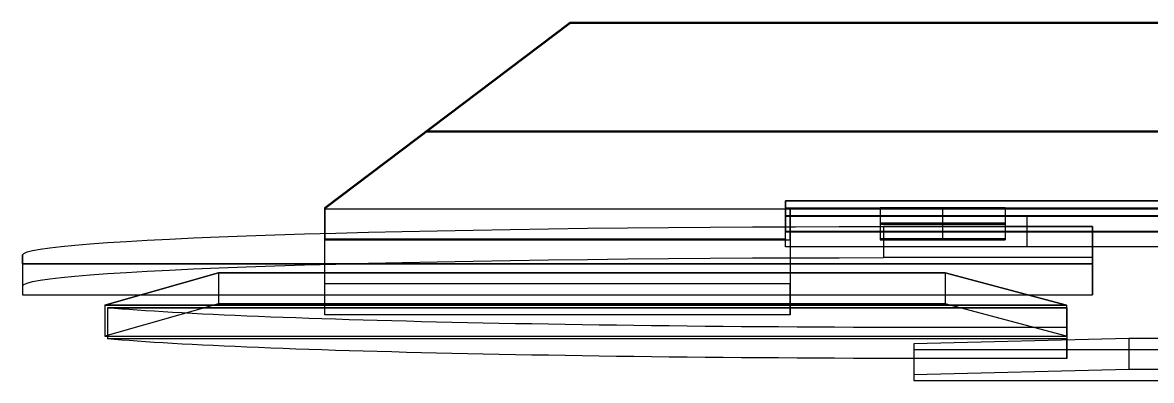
# Model space of a CAD drawing. Header units: millimetres. Extents: x 5204 to 20126, y 742 to 6062.
# Drawn here: x 11841.1 to 12205, y 2711.4 to 2826.5 of the extents above; entities that cross this region are included whole.
import ezdxf

# ---------------------------------------------------------------- set-up
doc = ezdxf.new("R2010")
doc.units = ezdxf.units.MM
doc.header["$MEASUREMENT"] = 0
doc.layers.add('DM', color=7, linetype='Continuous', true_color=0xbf3f3f)
doc.layers.add('LINEAS', color=5, linetype='Continuous', true_color=0x0000ff)

msp = doc.modelspace()

# ---------------------------------------------------------------- linework, layer by layer
at = {"layer": 'DM'}
for p, q in [((12017.6418, 2826.54795, 1084.55437), (11938.56308, 2766.96552, 1086.50605)), ((12017.6418, 2826.38425, 1079.55705), (11938.56308, 2766.80183, 1081.50873)), ((12017.6418, 2826.22056, 1074.55973), (11938.56308, 2766.63813, 1076.51141)), ((12017.6418, 2826.22056, 1074.55973), (12017.6418, 2826.54795, 1084.55437)), ((12525.96173, 2826.54795, 1084.55437), (12017.6418, 2826.54795, 1084.55437)), ((12525.96173, 2826.38425, 1079.55705), (12017.6418, 2826.38425, 1079.55705)), ((12525.96173, 2826.22056, 1074.55973), (12017.6418, 2826.22056, 1074.55973)), ((11978.10244, 2796.42935, 1075.53557), (11978.10244, 2796.75673, 1085.53021)), ((11971.46992, 2791.75941, 1085.6939), (12314.88793, 2791.75941, 1085.6939)), ((11971.46992, 2791.43203, 1075.69926), (12314.88793, 2791.43203, 1075.69926)), ((12395.12439, 2769.21771, 1155.26281), (12087.03192, 2769.21771, 1155.26281)), ((12087.03192, 2769.21771, 1155.26281), (12087.03192, 2759.22307, 1155.5902)), ((12087.03192, 2769.21771, 1155.26281), (12314.88793, 2769.21771, 1155.26281)), ((12087.03192, 2759.22307, 1155.5902), (12087.03192, 2769.21771, 1155.26281)), ((12087.03192, 2766.96552, 1086.50605), (12087.03192, 2769.21771, 1155.26281)), ((11938.56308, 2766.63813, 1076.51141), (11938.56308, 2766.96552, 1086.50605)), ((11938.56308, 2766.96552, 1086.50605), (11938.56308, 2756.97088, 1086.83344)), ((11938.56308, 2766.80183, 1081.50873), (11938.56308, 2756.80719, 1081.83612)), ((11938.56308, 2766.63813, 1076.51141), (11938.56308, 2756.64349, 1076.8388)), ((11938.56308, 2756.64349, 1076.8388), (11938.56308, 2766.63813, 1076.51141)), ((11938.56308, 2742.48459, 339.13312), (11938.56308, 2766.63813, 1076.51141)), ((11938.56308, 2766.63813, 1076.51141), (12088.54005, 2766.63813, 1076.51141)), ((12087.03192, 2766.96552, 1086.50605), (12117.55276, 2766.96552, 1086.50605)), ((12087.03192, 2756.97088, 1086.83344), (12087.03192, 2766.96552, 1086.50605)), ((12087.03192, 2766.63813, 1076.51141), (12087.03192, 2766.96552, 1086.50605)), ((12087.03192, 2756.97088, 1086.83344), (12087.03192, 2766.96552, 1086.50605)), ((12087.03192, 2766.96552, 1086.50605), (12117.55276, 2766.96552, 1086.50605)), ((12087.03192, 2766.63813, 1076.51141), (12087.03192, 2766.96552, 1086.50605)), ((12087.03192, 2766.80183, 1081.50873), (12117.55276, 2766.80183, 1081.50873)), ((12087.03192, 2756.80719, 1081.83612), (12087.03192, 2766.80183, 1081.50873)), ((12087.03192, 2756.76807, 1080.64191), (12087.03192, 2766.76271, 1080.31453)), ((12087.03192, 2766.63813, 1076.51141), (12117.55276, 2766.63813, 1076.51141)), ((12087.03192, 2756.64349, 1076.8388), (12087.03192, 2766.63813, 1076.51141)), ((12087.03192, 2764.3077, 1005.36624), (12087.03192, 2766.63813, 1076.51141)), ((12087.03192, 2756.64349, 1076.8388), (12087.03192, 2766.63813, 1076.51141)), ((12087.03192, 2766.63813, 1076.51141), (12117.55276, 2766.63813, 1076.51141)), ((12088.54005, 2756.64349, 1076.8388), (12088.54005, 2766.63813, 1076.51141)), ((12088.54005, 2766.63813, 1076.51141), (12088.54005, 2742.48459, 339.13312)), ((12117.55276, 2766.63813, 1076.51141), (12117.55276, 2766.96552, 1086.50605)), ((12117.55276, 2766.96552, 1086.50605), (12157.83391, 2766.96552, 1086.50605)), ((12117.55276, 2766.96552, 1086.50605), (12117.55276, 2756.97088, 1086.83344)), ((12117.55276, 2766.96552, 1086.50605), (12117.55276, 2766.63813, 1076.51141)), ((12157.83391, 2766.96552, 1086.50605), (12117.55276, 2766.96552, 1086.50605)), ((12117.55276, 2766.96552, 1086.50605), (12117.55276, 2756.97088, 1086.83344)), ((12117.55276, 2766.96552, 1086.50605), (12117.55276, 2766.63813, 1076.51141)), ((12157.83391, 2766.96552, 1086.50605), (12117.55276, 2766.96552, 1086.50605)), ((12117.55276, 2766.80183, 1081.50873), (12117.55276, 2756.80719, 1081.83612)), ((12117.55276, 2766.80183, 1081.50873), (12117.55276, 2756.80719, 1081.83612)), ((12157.83391, 2766.63813, 1076.51141), (12117.55276, 2766.63813, 1076.51141)), ((12117.55276, 2766.63813, 1076.51141), (12117.55276, 2756.64349, 1076.8388)), ((12117.55276, 2766.63813, 1076.51141), (12157.83391, 2766.63813, 1076.51141)), ((12117.55276, 2766.63813, 1076.51141), (12117.55276, 2756.64349, 1076.8388)), ((12117.55276, 2766.63813, 1076.51141), (12157.83391, 2766.63813, 1076.51141)), ((12137.69333, 2766.96552, 1086.50605), (12137.69333, 2756.97088, 1086.83344)), ((12137.69333, 2766.96552, 1086.50605), (12137.69333, 2756.97088, 1086.83344)), ((12137.69333, 2766.63813, 1076.51141), (12137.69333, 2756.64349, 1076.8388)), ((12137.69333, 2766.63813, 1076.51141), (12137.69333, 2756.64349, 1076.8388)), ((12157.83391, 2766.96552, 1086.50605), (12157.83391, 2766.63813, 1076.51141)), ((12157.83391, 2766.96552, 1086.50605), (12157.83391, 2756.97088, 1086.83344)), ((12157.83391, 2766.63813, 1076.51141), (12157.83391, 2766.96552, 1086.50605)), ((12157.83391, 2766.96552, 1086.50605), (12239.11432, 2766.96552, 1086.50605)), ((12157.83391, 2766.96552, 1086.50605), (12157.83391, 2756.97088, 1086.83344)), ((12157.83391, 2766.96552, 1086.50605), (12239.11432, 2766.96552, 1086.50605)), ((12157.83391, 2766.63813, 1076.51141), (12157.83391, 2766.96552, 1086.50605)), ((12157.83391, 2766.80183, 1081.50873), (12157.83391, 2756.80719, 1081.83612)), ((12157.83391, 2766.80183, 1081.50873), (12239.11432, 2766.80183, 1081.50873)), ((12157.83391, 2766.80183, 1081.50873), (12157.83391, 2756.80719, 1081.83612)), ((12157.83391, 2766.63813, 1076.51141), (12157.83391, 2756.64349, 1076.8388)), ((12157.83391, 2766.63813, 1076.51141), (12239.11432, 2766.63813, 1076.51141)), ((12157.83391, 2766.63813, 1076.51141), (12157.83391, 2756.64349, 1076.8388)), ((12157.83391, 2766.63813, 1076.51141), (12239.11432, 2766.63813, 1076.51141)), ((11938.56308, 2761.64081, 1076.6751), (11938.56308, 2761.9682, 1086.66974)), ((12087.03192, 2754.31306, 1005.69363), (12087.03192, 2764.3077, 1005.36624)), ((12242.9427, 2764.3077, 1005.36624), (12087.03192, 2764.3077, 1005.36624)), ((12087.03192, 2764.22039, 1155.4265), (12314.88793, 2764.22039, 1155.4265)), ((12087.03192, 2761.9682, 1086.66974), (12087.03192, 2764.22039, 1155.4265)), ((12087.03192, 2761.9682, 1086.66974), (12087.03192, 2761.64081, 1076.6751)), ((12087.03192, 2761.64081, 1076.6751), (12087.03192, 2761.9682, 1086.66974)), ((12157.83391, 2761.9682, 1086.66974), (12117.55276, 2761.9682, 1086.66974)), ((12117.55276, 2761.9682, 1086.66974), (12117.55276, 2761.64081, 1076.6751)), ((12157.83391, 2761.9682, 1086.66974), (12117.55276, 2761.9682, 1086.66974)), ((12117.55276, 2761.9682, 1086.66974), (12117.55276, 2761.64081, 1076.6751)), ((12157.83391, 2761.64081, 1076.6751), (12157.83391, 2761.9682, 1086.66974)), ((12157.83391, 2761.64081, 1076.6751), (12157.83391, 2761.9682, 1086.66974)), ((12164.98731, 2754.31306, 1005.69363), (12164.98731, 2764.3077, 1005.36624)), ((12087.03192, 2759.31038, 1005.52993), (12087.03192, 2761.64081, 1076.6751)), ((12242.9427, 2759.31038, 1005.52993), (12087.03192, 2759.31038, 1005.52993)), ((12087.03192, 2759.22307, 1155.5902), (12395.12439, 2759.22307, 1155.5902)), ((12087.03192, 2759.22307, 1155.5902), (12314.88793, 2759.22307, 1155.5902)), ((12087.03192, 2756.97088, 1086.83344), (12087.03192, 2759.22307, 1155.5902)), ((12117.55276, 2761.64081, 1076.6751), (12157.83391, 2761.64081, 1076.6751)), ((12117.55276, 2761.64081, 1076.6751), (12157.83391, 2761.64081, 1076.6751)), ((12185.96422, 2760.87118, 1205.90488), (12118.66226, 2760.87118, 1205.90488)), ((12118.66226, 2760.87118, 1205.90488), (12118.66226, 2750.87654, 1206.23226)), ((12185.96422, 2748.89149, 840.17969), (12185.96422, 2760.87118, 1205.90488)), ((12185.96422, 2760.87118, 1205.90488), (12185.96422, 2750.87654, 1206.23226)), ((11938.56308, 2756.64349, 1076.8388), (11938.56308, 2756.97088, 1086.83344)), ((11938.56308, 2756.97088, 1086.83344), (12087.03192, 2756.97088, 1086.83344)), ((11938.56308, 2756.80719, 1081.83612), (12087.03192, 2756.80719, 1081.83612)), ((11938.56308, 2756.64349, 1076.8388), (12087.03192, 2756.64349, 1076.8388)), ((11938.56308, 2732.48995, 339.4605), (11938.56308, 2756.64349, 1076.8388)), ((11938.56308, 2756.64349, 1076.8388), (12088.54005, 2756.64349, 1076.8388)), ((12012.7975, 2756.64349, 1076.8388), (12012.7975, 2756.97088, 1086.83344)), ((12087.03192, 2756.97088, 1086.83344), (12087.03192, 2756.64349, 1076.8388)), ((12087.03192, 2756.97088, 1086.83344), (12087.03192, 2756.64349, 1076.8388)), ((12087.03192, 2754.31306, 1005.69363), (12087.03192, 2756.64349, 1076.8388)), ((12088.54005, 2756.64349, 1076.8388), (12088.54005, 2732.48995, 339.4605)), ((12157.83391, 2756.97088, 1086.83344), (12117.55276, 2756.97088, 1086.83344)), ((12117.55276, 2756.97088, 1086.83344), (12117.55276, 2756.64349, 1076.8388)), ((12157.83391, 2756.97088, 1086.83344), (12117.55276, 2756.97088, 1086.83344)), ((12117.55276, 2756.97088, 1086.83344), (12117.55276, 2756.64349, 1076.8388)), ((12157.83391, 2756.80719, 1081.83612), (12117.55276, 2756.80719, 1081.83612)), ((12117.55276, 2756.64349, 1076.8388), (12157.83391, 2756.64349, 1076.8388)), ((12117.55276, 2756.64349, 1076.8388), (12157.83391, 2756.64349, 1076.8388)), ((12137.69333, 2756.97088, 1086.83344), (12137.69333, 2756.64349, 1076.8388)), ((12157.83391, 2756.64349, 1076.8388), (12157.83391, 2756.97088, 1086.83344)), ((12157.83391, 2756.64349, 1076.8388), (12157.83391, 2756.97088, 1086.83344)), ((11841.13891, 2751.7855, 928.53029), (11841.13891, 2741.79086, 928.85768)), ((11841.13891, 2751.7855, 928.53029), (11841.13891, 2748.89149, 840.17969)), ((12242.9427, 2754.31306, 1005.69363), (12087.03192, 2754.31306, 1005.69363)), ((12185.96422, 2750.87654, 1206.23226), (12118.66226, 2750.87654, 1206.23226)), ((12185.96422, 2738.89685, 840.50708), (12185.96422, 2750.87654, 1206.23226)), ((11841.13891, 2748.89149, 840.17969), (11841.13891, 2738.89685, 840.50708)), ((11841.13891, 2748.89149, 840.17969), (12185.96422, 2748.89149, 840.17969)), ((12185.96422, 2748.89149, 840.17969), (12185.96422, 2738.89685, 840.50708)), ((11904.26598, 2745.99648, 751.79854), (11867.63393, 2735.5566, 433.08145)), ((11904.26598, 2745.99648, 751.79854), (11904.26598, 2736.00184, 752.12592)), ((12138.50499, 2745.99648, 751.79854), (11904.26598, 2745.99648, 751.79854)), ((12177.66834, 2735.5566, 433.08145), (12138.50499, 2745.99648, 751.79854)), ((12138.50499, 2745.99648, 751.79854), (12138.50499, 2736.00184, 752.12592)), ((11841.13891, 2741.79086, 928.85768), (11841.13891, 2738.89685, 840.50708)), ((11938.56308, 2732.48995, 339.4605), (11938.56308, 2742.48459, 339.13312)), ((12088.54005, 2742.48459, 339.13312), (11938.56308, 2742.48459, 339.13312)), ((12088.54005, 2732.48995, 339.4605), (12088.54005, 2742.48459, 339.13312)), ((11841.13891, 2738.89685, 840.50708), (12185.96422, 2738.89685, 840.50708)), ((11904.26598, 2736.00184, 752.12592), (11867.63393, 2725.56196, 433.40884)), ((11867.63393, 2735.5566, 433.08145), (11867.63393, 2725.56196, 433.40884)), ((11867.63393, 2735.5566, 433.08145), (12177.66834, 2735.5566, 433.08145)), ((11868.55426, 2734.73734, 408.07052), (11868.55426, 2724.7427, 408.39791)), ((12177.69681, 2734.73734, 408.07052), (11868.55426, 2734.73734, 408.07052)), ((12138.50499, 2736.00184, 752.12592), (11904.26598, 2736.00184, 752.12592)), ((12177.66834, 2725.56196, 433.40884), (12138.50499, 2736.00184, 752.12592)), ((12177.66834, 2735.5566, 433.08145), (12177.66834, 2725.56196, 433.40884)), ((12177.69681, 2728.42675, 215.41592), (12177.69681, 2734.73734, 408.07052)), ((12177.69681, 2734.73734, 408.07052), (12177.69681, 2724.7427, 408.39791)), ((12088.54005, 2732.48995, 339.4605), (11938.56308, 2732.48995, 339.4605)), ((11867.63393, 2725.56196, 433.40884), (12177.66834, 2725.56196, 433.40884)), ((12177.69681, 2728.42675, 215.41592), (12177.69681, 2718.43211, 215.7433)), ((12177.69681, 2724.7427, 408.39791), (11868.55426, 2724.7427, 408.39791)), ((12197.69518, 2724.89278, 107.52829), (12128.43922, 2723.13851, 53.97236)), ((12128.43922, 2723.13851, 53.97236), (12128.43922, 2713.14387, 54.29974)), ((12128.43922, 2723.13851, 53.97236), (12128.43922, 2721.35987, -0.32738)), ((12177.69681, 2718.43211, 215.7433), (12177.69681, 2724.7427, 408.39791)), ((12608.76265, 2724.89278, 107.52829), (12197.69518, 2724.89278, 107.52829)), ((12197.69518, 2724.89278, 107.52829), (12197.69518, 2714.89814, 107.85568)), ((12128.43922, 2721.35987, -0.32738), (12128.43922, 2711.36523)), ((12128.43922, 2721.35987, -0.32738), (12608.76265, 2721.35987, -0.32738)), ((12197.69518, 2714.89814, 107.85568), (12128.43922, 2713.14387, 54.29974)), ((12608.76265, 2714.89814, 107.85568), (12197.69518, 2714.89814, 107.85568)), ((12128.43922, 2713.14387, 54.29974), (12128.43922, 2711.36523)), ((12128.43922, 2711.36523), (12608.76265, 2711.36523))]:
    msp.add_line(p, q, dxfattribs=at)
at = {"layer": 'DM', "extrusion": (-2.17022e-15, 0.999464, -0.032738)}
msp.add_arc((-12118.66226, 1018.12166, 2719.91181), 277.52335, 360, 90, dxfattribs=at)
at = {"layer": 'DM', "extrusion": (1.78179e-15, 0.999464, -0.032738)}
msp.add_arc((-12118.66226, 1018.12166, 2709.91181), 277.52335, 0, 90, dxfattribs=at)
at = {"layer": 'DM', "extrusion": (4.26466e-16, 0.999464, -0.032738)}
msp.add_arc((-12145.06687, 596.57164, 2719.91181), 293.76464, 263.6227057, 340.2663887, dxfattribs=at)
at = {"layer": 'DM', "extrusion": (-3.37352e-15, 0.999464, -0.032738)}
msp.add_arc((-12145.06687, 596.57164, 2709.91181), 293.76464, 263.6227057, 340.2663887, dxfattribs=at)
at = {"layer": 'LINEAS'}
for p, q in [((12118.66226, 2760.87118, 1205.90488), (12185.96422, 2760.87118, 1205.90488)), ((12185.96422, 2760.87118, 1205.90488), (12185.96422, 2748.89149, 840.17969)), ((11841.13891, 2748.89149, 840.17969), (11841.13891, 2751.7855, 928.53029)), ((12185.96422, 2748.89149, 840.17969), (11841.13891, 2748.89149, 840.17969)), ((11867.63393, 2735.5566, 433.08145), (11904.26598, 2745.99648, 751.79854)), ((11904.26598, 2745.99648, 751.79854), (12138.50499, 2745.99648, 751.79854)), ((12138.50499, 2745.99648, 751.79854), (12177.66834, 2735.5566, 433.08145)), ((12177.66834, 2735.5566, 433.08145), (11867.63393, 2735.5566, 433.08145)), ((11868.55426, 2734.73734, 408.07052), (12177.69681, 2734.73734, 408.07052)), ((12177.69681, 2734.73734, 408.07052), (12177.69681, 2728.42675, 215.41592)), ((12197.69518, 2724.89278, 107.52829), (12128.43922, 2723.13851, 53.97236)), ((12128.43922, 2723.13851, 53.97236), (12128.43922, 2721.35987, -0.32738)), ((12608.76265, 2724.89278, 107.52829), (12197.69518, 2724.89278, 107.52829)), ((12128.43922, 2721.35987, -0.32738), (12608.76265, 2721.35987, -0.32738))]:
    msp.add_line(p, q, dxfattribs=at)
at = {"layer": 'LINEAS', "extrusion": (0, 0.999464, -0.032738)}
for centre, radius, start, end in [((-12118.66226, 1018.12166, 2719.91181), 277.52335, 0, 90), ((-12145.06687, 596.57164, 2719.91181), 293.76464, 263.6227057, 340.2663887)]:
    msp.add_arc(centre, radius, start, end, dxfattribs=at)

doc.saveas('drawing.dxf')
